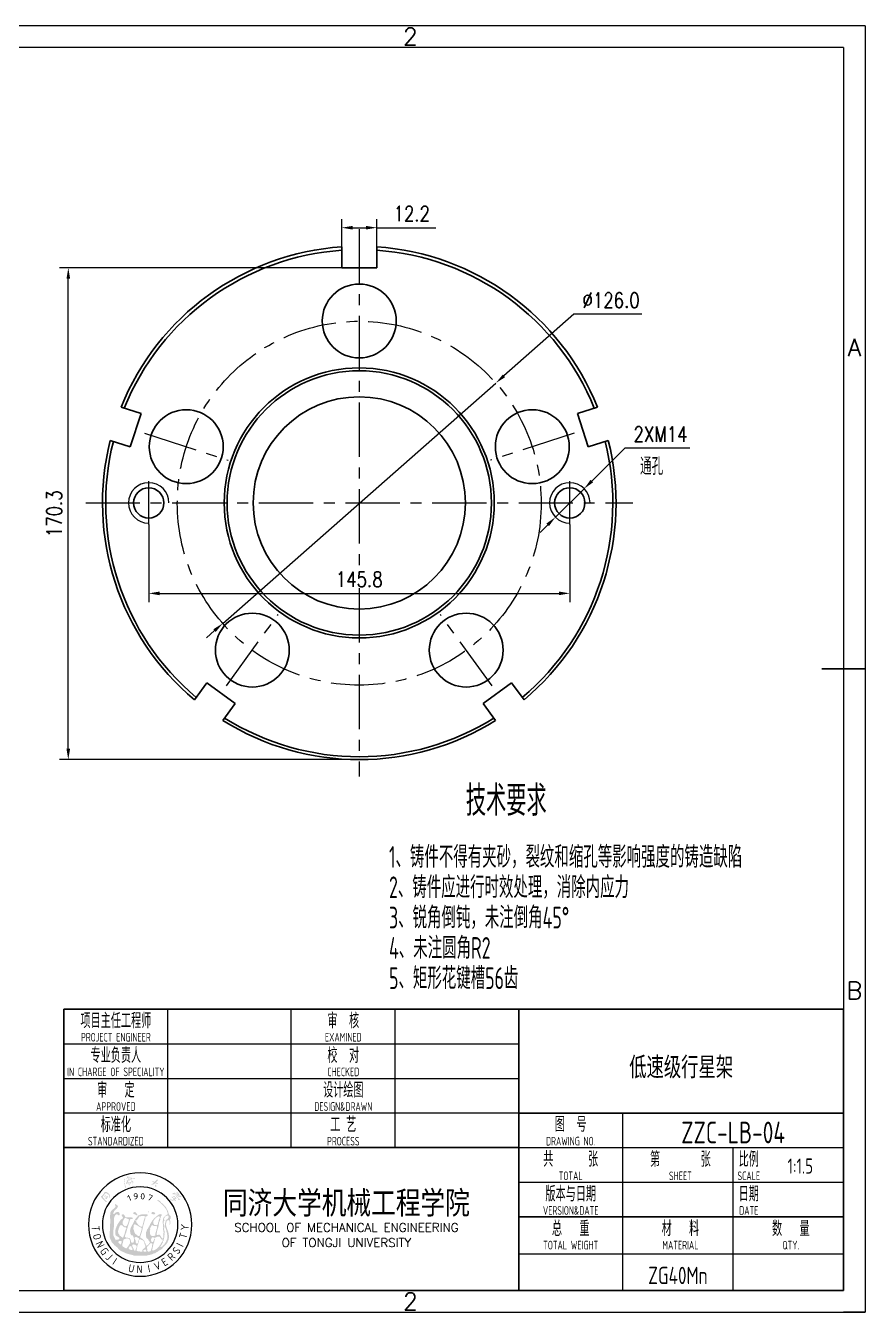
# Model space of a CAD drawing. Header units: millimetres. Extents: x -38 to 592, y -8 to 762.
# Drawn here: x 301.8 to 592.5, y -7.5 to 438 of the extents above; entities that cross this region are included whole.
import ezdxf
from ezdxf.enums import TextEntityAlignment as Align

# ---------------------------------------------------------------- set-up
doc = ezdxf.new("R2010")
doc.units = ezdxf.units.MM
doc.header["$LTSCALE"] = 15
doc.linetypes.add('CENTER', pattern=[2, 1.25, -0.25, 0.25, -0.25])
doc.layers.add('1轮廓实线层', color=7, linetype='Continuous', lineweight=35)
for name, color, linetype in [('2细线层', 4, 'Continuous'), ('3中心线层', 1, 'CENTER'), ('6文字层', 3, 'Continuous'), ('7标注层', 4, 'Continuous'), ('TK', 101, 'Continuous'), ('图框层', 7, 'Continuous')]:
    doc.layers.add(name, color=color, linetype=linetype)
doc.styles.add('PC_TEXTSTYLE', font='isocp.shx', dxfattribs={"width": 0.8, "bigfont": 'hzfs.shx'})
doc.styles.add('ST', font='romanc.shx', dxfattribs={"bigfont": 'st.shx'})
doc.styles.get("Standard").update_dxf_attribs({"font": 'isocp.shx', "width": 0.707, "bigfont": 'hztxt.shx'})
doc.styles.add('TH_GBDIM', font='romans.shx', dxfattribs={"width": 0.8, "bigfont": 'gbcbig.shx'})
doc.dimstyles.new('TH_GBDIM', dxfattribs={"dimscale": 1.5, "dimtxt": 3.5, "dimasz": 2.5, "dimexe": 2, "dimexo": 0, "dimgap": 1.5, "dimtad": 1, "dimdec": 1, "dimzin": 0, "dimdsep": 46, "dimtxsty": 'TH_GBDIM', "dimcen": 2.5, "dimclrd": 130, "dimclre": 130, "dimclrt": 3, "dimadec": 0, "dimazin": 0, "dimtfac": 0.714286, "dimtdec": 1, "dimtmove": 0, "dimatfit": 3, "dimfxl": 1, "dimtzin": 0, "dimlwd": -1, "dimlwe": -1, "dimarcsym": 0})

# ---------------------------------------------------------------- blocks, each defined once
blk = doc.blocks.new('*D28')
at = {"layer": '7标注层', "color": 130}
for p, q in [((417.28, 354.15), (313.52, 354.15)), ((316.52, 187.61), (316.52, 350.4)), ((417.28, 183.86), (313.52, 183.86))]:
    blk.add_line(p, q, dxfattribs=at)
for points in [[(315.9, 350.4), (317.15, 350.4), (316.52, 354.15)], [(315.9, 187.61), (317.15, 187.61), (316.52, 183.86)]]:
    blk.add_solid(points, dxfattribs=at)
at = {"layer": 'Defpoints', "color": 0}
for p in [(316.52, 354.15), (417.28, 354.15), (417.28, 183.86)]:
    blk.add_point(p, dxfattribs=at)
at = {"layer": '7标注层', "color": 3, "insert": (311.65, 269.01), "char_height": 5.25, "attachment_point": 5, "rotation": 90, "style": 'TH_GBDIM'}
blk.add_mtext('170.3', dxfattribs=at)
blk = doc.blocks.new('*D29')
at = {"layer": '7标注层', "color": 130}
for p, q in [((491.63, 338.08), (467.39, 316.76)), ((515.08, 338.08), (491.63, 338.08)), ((369.99, 231.04), (464.58, 314.28)), ((367.17, 228.56), (364.36, 226.08))]:
    blk.add_line(p, q, dxfattribs=at)
for points in [[(466.98, 317.22), (467.8, 316.29), (464.58, 314.28)], [(366.76, 229.03), (367.59, 228.09), (369.99, 231.04)]]:
    blk.add_solid(points, dxfattribs=at)
at = {"layer": 'Defpoints', "color": 0}
for p in [(464.58, 314.28), (369.99, 231.04)]:
    blk.add_point(p, dxfattribs=at)
at = {"layer": '7标注层', "color": 3, "insert": (504.48, 342.96), "char_height": 5.25, "attachment_point": 5, "style": 'TH_GBDIM'}
blk.add_mtext('{∅126.0}{}{}', dxfattribs=at)
blk = doc.blocks.new('*D30')
at = {"layer": '7标注层', "color": 130}
for p, q in [((509.26, 291.67), (497.82, 280.33)), ((531.71, 291.67), (509.26, 291.67)), ((485.21, 267.83), (495.15, 277.69)), ((482.55, 265.19), (479.89, 262.55))]:
    blk.add_line(p, q, dxfattribs=at)
for points in [[(497.38, 280.77), (498.26, 279.89), (495.15, 277.69)], [(482.11, 265.64), (482.99, 264.75), (485.21, 267.83)]]:
    blk.add_solid(points, dxfattribs=at)
at = {"layer": 'Defpoints', "color": 0}
for p in [(495.15, 277.69), (485.21, 267.83)]:
    blk.add_point(p, dxfattribs=at)
at = {"layer": '7标注层', "color": 3, "insert": (521.61, 296.55), "char_height": 5.25, "attachment_point": 5, "style": 'TH_GBDIM'}
blk.add_mtext('{2XM14}{}{}', dxfattribs=at)
blk = doc.blocks.new('*D31')
at = {"layer": '7标注层', "color": 130}
for p, q in [((344.38, 265.24), (344.38, 238.44)), ((490.18, 265.24), (490.18, 238.44)), ((348.13, 241.44), (486.43, 241.44))]:
    blk.add_line(p, q, dxfattribs=at)
for points in [[(348.13, 242.06), (348.13, 240.81), (344.38, 241.44)], [(486.43, 242.06), (486.43, 240.81), (490.18, 241.44)]]:
    blk.add_solid(points, dxfattribs=at)
at = {"layer": 'Defpoints', "color": 0}
for p in [(344.38, 265.24), (490.18, 265.24), (490.18, 241.44)]:
    blk.add_point(p, dxfattribs=at)
at = {"layer": '7标注层', "color": 3, "insert": (417.28, 246.31), "char_height": 5.25, "attachment_point": 5, "style": 'TH_GBDIM'}
blk.add_mtext('145.8', dxfattribs=at)
blk = doc.blocks.new('*D32')
at = {"layer": '7标注层', "color": 130}
for p, q in [((411.21, 361.45), (411.21, 371.06)), ((423.36, 361.45), (423.36, 371.06)), ((414.96, 368.06), (419.61, 368.06)), ((423.36, 368.06), (443.81, 368.06))]:
    blk.add_line(p, q, dxfattribs=at)
for points in [[(414.96, 368.68), (414.96, 367.43), (411.21, 368.06)], [(419.61, 368.68), (419.61, 367.43), (423.36, 368.06)]]:
    blk.add_solid(points, dxfattribs=at)
at = {"layer": 'Defpoints', "color": 0}
for p in [(423.36, 368.06), (411.21, 361.45), (423.36, 361.45)]:
    blk.add_point(p, dxfattribs=at)
at = {"layer": '7标注层', "color": 3, "insert": (435.46, 372.93), "char_height": 5.25, "attachment_point": 5, "style": 'TH_GBDIM'}
blk.add_mtext('12.2', dxfattribs=at)
blk = doc.blocks.new('PC_TITLE_BLOCK')
at = {"layer": 'TK'}
h = blk.add_hatch(color=256, dxfattribs=at)
h.paths.add_polyline_path([(-154.97, 22.33), (-154.91, 22.25), (-154.81, 22.21), (-154.7, 22.24), (-154.62, 22.29), (-154.57, 22.31), (-154.47, 22.22), (-154.35, 22.08), (-154.29, 22.03), (-154.21, 21.93), (-154.16, 21.9), (-154.05, 21.76), (-153.94, 21.65), (-153.85, 21.53), (-153.73, 21.41), (-153.67, 21.32), (-153.52, 21.18), (-153.59, 21.16), (-153.68, 21.13), (-153.62, 21.04), (-153.55, 20.98), (-153.44, 20.93), (-153.33, 20.92), (-153.27, 20.93), (-153.27, 21.06), (-153.3, 21.13), (-153.33, 21.18), (-153.41, 21.24), (-153.49, 21.34), (-153.54, 21.38), (-153.63, 21.47), (-153.7, 21.56), (-153.79, 21.64), (-153.87, 21.73), (-153.75, 21.73), (-153.64, 21.73), (-153.53, 21.73), (-153.58, 21.68), (-153.57, 21.66), (-153.33, 21.59), (-153.3, 21.57), (-153.18, 21.58), (-153.13, 21.57), (-153.07, 21.59), (-152.95, 21.57), (-152.9, 21.6), (-152.88, 21.65), (-152.88, 21.73), (-152.91, 21.77), (-153, 21.87), (-153.11, 21.97), (-153.14, 22), (-153.22, 22.05), (-153.28, 22.11), (-153.35, 22.13), (-153.4, 22.12), (-153.4, 22.18), (-153.38, 22.23), (-153.4, 22.27), (-153.46, 22.32), (-153.49, 22.38), (-153.53, 22.42), (-153.57, 22.45), (-153.61, 22.51), (-153.67, 22.53), (-153.74, 22.49), (-153.73, 22.44), (-153.8, 22.37), (-153.87, 22.35), (-153.9, 22.34), (-153.95, 22.33), (-154.07, 22.26), (-154.07, 22.2), (-154.02, 22.17), (-153.92, 22.23), (-153.83, 22.24), (-153.77, 22.26), (-153.63, 22.27), (-153.58, 22.24), (-153.55, 22.2), (-153.59, 22.12), (-153.72, 22.16), (-153.8, 22.13), (-153.88, 22.13), (-153.93, 22.11), (-154.01, 22.06), (-154.01, 22.01), (-153.98, 21.99), (-153.86, 21.95), (-153.81, 21.92), (-153.7, 21.91), (-153.57, 21.92), (-153.53, 21.94), (-153.46, 21.99), (-153.44, 22.02), (-153.42, 22.04), (-153.37, 22.02), (-153.3, 21.97), (-153.22, 21.92), (-153.18, 21.92), (-153.13, 21.86), (-153.13, 21.81), (-153.14, 21.77), (-153.2, 21.73), (-153.32, 21.75), (-153.35, 21.74), (-153.37, 21.76), (-153.36, 21.83), (-153.35, 21.85), (-153.36, 21.88), (-153.51, 21.82), (-153.69, 21.81), (-153.9, 21.76), (-153.93, 21.8), (-154.04, 21.88), (-154.13, 21.97), (-154.18, 22.05), (-154.25, 22.15), (-154.33, 22.26), (-154.14, 22.38), (-153.93, 22.5), (-153.87, 22.55), (-153.71, 22.62), (-153.7, 22.65), (-153.68, 22.72), (-153.69, 22.75), (-153.75, 22.76), (-153.84, 22.71), (-154.04, 22.59), (-154.22, 22.44), (-154.31, 22.38), (-154.38, 22.32), (-154.45, 22.38), (-154.4, 22.41), (-154.37, 22.44), (-154.39, 22.55), (-154.47, 22.63), (-154.49, 22.66), (-154.52, 22.65), (-154.54, 22.6), (-154.64, 22.53), (-154.76, 22.49), (-154.86, 22.45), (-154.93, 22.39)])
h.paths.add_polyline_path([(-154.41, 21.08), (-154.38, 21.13), (-154.37, 21.2), (-154.22, 21.19), (-154.14, 21.18), (-154.07, 21.2), (-154.04, 21.28), (-154.05, 21.36), (-154.08, 21.43), (-154.12, 21.49), (-154.21, 21.54), (-154.24, 21.57), (-154.35, 21.65), (-154.42, 21.73), (-154.48, 21.81), (-154.53, 21.86), (-154.58, 21.88), (-154.65, 21.84), (-154.72, 21.8), (-154.75, 21.75), (-154.73, 21.71), (-154.67, 21.66), (-154.6, 21.64), (-154.47, 21.55), (-154.32, 21.45), (-154.31, 21.41), (-154.37, 21.35), (-154.41, 21.32), (-154.52, 21.31), (-154.59, 21.27), (-154.69, 21.37), (-154.77, 21.43), (-154.82, 21.5), (-154.86, 21.54), (-154.91, 21.61), (-154.98, 21.68), (-155.07, 21.71), (-155.11, 21.69), (-155.1, 21.59), (-155.05, 21.48), (-154.94, 21.41), (-154.83, 21.34), (-154.72, 21.21), (-154.65, 21.13), (-154.69, 21.07), (-154.79, 20.99), (-154.91, 20.95), (-155.03, 20.95), (-155.2, 21.03), (-155.23, 21.07), (-155.33, 21.26), (-155.34, 21.27), (-155.41, 21.1), (-155.47, 21.05), (-155.36, 20.94), (-155.24, 20.88), (-155.08, 20.81), (-154.95, 20.77), (-154.76, 20.78), (-154.66, 20.85), (-154.55, 20.96), (-154.38, 20.77), (-154.34, 20.7), (-154.28, 20.65), (-154.23, 20.67), (-154.16, 20.77), (-154.18, 20.83), (-154.27, 20.92), (-154.37, 21.04)])
h.paths.add_polyline_path([(-158.63, 24.05), (-158.62, 24.13), (-158.65, 24.27), (-158.71, 24.35), (-158.77, 24.4), (-158.83, 24.42), (-158.89, 24.42), (-158.94, 24.3), (-158.93, 24.23), (-158.92, 24.09), (-158.84, 23.97), (-158.8, 23.95), (-158.68, 23.97), (-158.66, 24)])
h.paths.add_polyline_path([(-159.69, 24.57), (-159.78, 24.54), (-159.83, 24.52), (-159.86, 24.51), (-159.86, 24.49), (-159.83, 24.46), (-159.76, 24.46), (-159.65, 24.46), (-159.46, 24.5), (-159.35, 24.5), (-159.24, 24.55), (-159.12, 24.65), (-159.04, 24.73), (-158.93, 24.83), (-158.87, 24.79), (-158.65, 24.7), (-158.61, 24.67), (-158.5, 24.65), (-158.43, 24.63), (-158.37, 24.64), (-158.33, 24.7), (-158.32, 24.73), (-158.33, 24.77), (-158.37, 24.8), (-158.44, 24.82), (-158.58, 24.87), (-158.71, 24.91), (-158.78, 24.96), (-158.82, 24.98), (-158.75, 25.04), (-158.67, 25.14), (-158.56, 25.24), (-158.45, 25.33), (-158.35, 25.39), (-158.31, 25.43), (-158.29, 25.5), (-158.29, 25.57), (-158.32, 25.61), (-158.35, 25.64), (-158.43, 25.62), (-158.47, 25.63), (-158.56, 25.59), (-158.79, 25.36), (-158.87, 25.27), (-159.02, 25.09), (-159.15, 25.14), (-159.4, 25.23), (-159.44, 25.23), (-159.5, 25.21), (-159.58, 25.2), (-159.62, 25.18), (-159.63, 25.14), (-159.6, 25.1), (-159.56, 25.08), (-159.47, 25.08), (-159.37, 25.04), (-159.17, 24.96), (-159.29, 24.84), (-159.46, 24.72), (-159.6, 24.64)])
h.paths.add_polyline_path([(-166.11, 24.97), (-166.1, 24.99), (-166.06, 24.99), (-165.99, 24.93), (-165.92, 24.79), (-165.9, 24.66), (-165.85, 24.43), (-165.77, 24.15), (-165.74, 23.99), (-165.71, 23.9), (-165.71, 23.81), (-165.74, 23.72), (-165.8, 23.71), (-165.86, 23.78), (-165.91, 23.86), (-165.94, 23.94), (-165.93, 24.05), (-165.92, 24.19), (-165.98, 24.44), (-166.02, 24.65), (-166.06, 24.74), (-166.08, 24.87)])
h.paths.add_polyline_path([(-166.1, 25.83), (-166.15, 25.79), (-166.17, 25.75), (-166.15, 25.69), (-166.06, 25.57), (-166.01, 25.55), (-165.96, 25.57), (-165.92, 25.64), (-165.94, 25.71), (-165.99, 25.76)])
h.paths.add_polyline_path([(-165.18, 25.17), (-165.18, 25.27), (-165.21, 25.37), (-165.13, 25.5), (-165.05, 25.58), (-165.01, 25.45), (-165.01, 25.34), (-165.06, 25.28), (-165.01, 25.23), (-164.95, 25.25), (-164.91, 25.31), (-164.86, 25.42), (-164.85, 25.57), (-164.86, 25.65), (-164.92, 25.77), (-164.94, 25.77), (-164.96, 25.76), (-164.96, 25.85), (-164.93, 25.92), (-164.91, 26.02), (-164.87, 26.09), (-164.83, 26.17), (-164.79, 26.23), (-164.79, 26.29), (-164.86, 26.27), (-165.05, 26.2), (-165.1, 26.19), (-165.09, 26.26), (-165.08, 26.32), (-165.1, 26.38), (-165.13, 26.39), (-165.3, 26.32), (-165.36, 26.31), (-165.41, 26.28), (-165.42, 26.17), (-165.46, 26.08), (-165.48, 25.98), (-165.51, 25.94), (-165.51, 25.9), (-165.57, 25.84), (-165.57, 25.8), (-165.52, 25.8), (-165.43, 25.89), (-165.3, 26.03), (-165.17, 26.12), (-165.07, 26.14), (-165.04, 26.09), (-165.08, 25.93), (-165.08, 25.86), (-165.11, 25.79), (-165.1, 25.71), (-165.08, 25.65), (-165.06, 25.6), (-165.19, 25.49), (-165.25, 25.44), (-165.29, 25.53), (-165.36, 25.57), (-165.45, 25.55), (-165.51, 25.52), (-165.54, 25.45), (-165.42, 25.46), (-165.38, 25.42), (-165.36, 25.35), (-165.49, 25.13), (-165.57, 24.9), (-165.62, 24.72), (-165.62, 24.63), (-165.57, 24.6), (-165.51, 24.6), (-165.43, 24.64), (-165.33, 24.76), (-165.22, 24.96)])
h.paths.add_polyline_path([(-164.75, 25.85), (-164.82, 25.83), (-164.85, 25.83), (-164.9, 25.81), (-164.86, 25.87), (-164.8, 25.92), (-164.67, 26.07), (-164.65, 26.09), (-164.63, 26.14), (-164.57, 26.17), (-164.54, 26.16), (-164.54, 26.09), (-164.57, 26.02), (-164.58, 25.97), (-164.65, 25.89), (-164.65, 25.85), (-164.6, 25.74), (-164.54, 25.65), (-164.5, 25.63), (-164.44, 25.65), (-164.41, 25.69), (-164.37, 25.71), (-164.37, 25.64), (-164.39, 25.58), (-164.39, 25.53), (-164.43, 25.49), (-164.49, 25.48), (-164.54, 25.5), (-164.61, 25.56), (-164.68, 25.68)])
h.paths.add_polyline_path([(-165.31, 25.08), (-165.35, 25.01), (-165.36, 24.97), (-165.41, 24.95), (-165.43, 25.01), (-165.38, 25.15), (-165.35, 25.21)], flags=16)
h.paths.add_polyline_path([(-166.09, 25.37), (-166.11, 25.42), (-166.1, 25.44), (-166.07, 25.46), (-165.95, 25.35), (-165.93, 25.31), (-165.94, 25.28), (-165.98, 25.24), (-165.98, 25.21), (-166.01, 25.15), (-166.05, 25.11), (-166.09, 25.1), (-166.12, 25.13), (-166.12, 25.19), (-166.1, 25.27)])
h.paths.add_polyline_path([(-164.04, 25.2), (-164.13, 25.32), (-164.24, 25.35), (-164.32, 25.38), (-164.42, 25.34), (-164.48, 25.28), (-164.47, 25.15), (-164.49, 25.06), (-164.56, 24.89), (-164.62, 25.05), (-164.68, 25.08), (-164.74, 25.06), (-164.81, 25.03), (-164.82, 24.97), (-164.94, 24.85), (-164.93, 24.95), (-164.95, 25.03), (-165, 25.08), (-165.03, 25.08), (-165.07, 25.03), (-165.1, 24.94), (-165.1, 24.85), (-165.08, 24.75), (-165.08, 24.65), (-165.05, 24.53), (-164.99, 24.39), (-164.93, 24.34), (-164.89, 24.3), (-164.87, 24.31), (-164.82, 24.36), (-164.81, 24.4), (-164.88, 24.58), (-164.91, 24.68), (-164.91, 24.76), (-164.86, 24.82), (-164.8, 24.86), (-164.72, 24.81), (-164.66, 24.73), (-164.6, 24.7), (-164.57, 24.7), (-164.56, 24.76), (-164.51, 24.82), (-164.49, 24.91), (-164.45, 24.97), (-164.46, 25.05), (-164.43, 25.15), (-164.37, 25.22), (-164.32, 25.22), (-164.25, 25.18), (-164.2, 25.1), (-164.15, 24.95), (-164.13, 24.83), (-164.14, 24.68), (-164.18, 24.51), (-164.08, 24.66), (-164.03, 24.82), (-163.98, 24.97), (-163.98, 25.08)])
h.paths.add_polyline_path([(-164.23, 25.76), (-164.3, 25.77), (-164.36, 25.75), (-164.42, 25.77), (-164.5, 25.81), (-164.47, 25.89), (-164.47, 25.96), (-164.4, 26.04), (-164.3, 26.08), (-164.27, 26.09), (-164.24, 26.06), (-164.24, 26.01), (-164.32, 25.86), (-164.28, 25.86), (-164.04, 25.88), (-163.95, 25.88), (-163.69, 25.95), (-163.57, 26), (-163.6, 25.87), (-163.64, 25.82), (-163.68, 25.75), (-163.72, 25.73), (-163.95, 25.75), (-164.08, 25.74)])
h.paths.add_polyline_path([(-170.32, 21.92), (-170.32, 21.96), (-170.37, 22.02), (-170.47, 21.99), (-170.54, 21.92), (-170.59, 21.87), (-170.62, 21.84), (-170.65, 21.77), (-170.63, 21.72), (-170.58, 21.68), (-170.46, 21.73), (-170.38, 21.82), (-170.34, 21.89)], flags=17)
h.paths.add_polyline_path([(-171.02, 21.59), (-171.05, 21.67), (-171, 21.73), (-170.77, 22.04), (-170.74, 22.09), (-170.66, 22.17), (-170.58, 22.27), (-170.55, 22.33), (-170.49, 22.41), (-170.42, 22.46), (-170.36, 22.47), (-170.25, 22.48), (-170.18, 22.48), (-170.09, 22.43), (-169.89, 22.29), (-169.7, 22.14), (-169.6, 22.02), (-169.54, 21.94), (-169.5, 21.85), (-169.47, 21.78), (-169.49, 21.7), (-169.53, 21.62), (-169.63, 21.55), (-169.36, 21.46), (-169.32, 21.57), (-169.33, 21.77), (-169.33, 21.89), (-169.4, 22.04), (-169.49, 22.21), (-169.64, 22.37), (-169.8, 22.51), (-169.95, 22.64), (-170.12, 22.74), (-170.26, 22.8), (-170.39, 22.8), (-170.48, 22.79), (-170.58, 22.74), (-170.66, 22.65), (-170.68, 22.51), (-170.74, 22.43), (-170.83, 22.32), (-170.9, 22.18), (-170.94, 22.14), (-170.99, 22.08), (-171.05, 22.04), (-171.14, 21.97), (-171.17, 21.91), (-171.2, 21.86), (-171.23, 21.83), (-171.29, 21.83), (-171.36, 21.81), (-171.43, 21.68), (-171.4, 21.62), (-171.29, 21.47), (-171.08, 21.22), (-170.78, 20.92), (-170.55, 20.69), (-170.39, 20.53), (-170.33, 20.49), (-170.27, 20.47), (-170.18, 20.47), (-170.13, 20.48), (-170.09, 20.51), (-170.07, 20.55), (-170.1, 20.58), (-170.16, 20.65), (-170.29, 20.77), (-170.64, 21.12), (-170.82, 21.32)])
h.paths.add_polyline_path([(-170.15, 21.16), (-170.06, 21.25), (-170.05, 21.3), (-170.08, 21.35), (-170.11, 21.35), (-170.22, 21.43), (-170.16, 21.5), (-170.09, 21.44), (-170.01, 21.42), (-169.93, 21.42), (-169.9, 21.44), (-169.86, 21.5), (-169.87, 21.58), (-169.86, 21.62), (-169.84, 21.71), (-169.84, 21.76), (-169.95, 21.74), (-170.01, 21.73), (-170.13, 21.82), (-170.16, 21.74), (-170.22, 21.67), (-170.31, 21.56), (-170.34, 21.48), (-170.37, 21.49), (-170.42, 21.45), (-170.47, 21.34), (-170.46, 21.3), (-170.37, 21.23), (-170.27, 21.16), (-170.2, 21.14)], flags=17)
edge = h.paths.add_edge_path()
edge.add_line((-168.19, 19.7), (-168.21, 20.01))
h = blk.add_hatch(color=256, dxfattribs=at)
h.paths.add_polyline_path([(-155.34, 16.67), (-155.35, 16.87), (-155.39, 17.23), (-155.67, 17.44), (-155.8, 17.73), (-155.9, 18.12), (-156.08, 18.57), (-156.23, 18.86), (-156.45, 19.26), (-156.9, 19.76), (-157.17, 20.06), (-157.51, 20.26), (-157.66, 20.51), (-158.04, 20.82), (-158.36, 20.94), (-158.45, 20.85), (-158.43, 20.83), (-157.97, 20.46), (-157.64, 20.14), (-157.18, 19.73), (-156.79, 19.3), (-156.47, 18.88), (-156.21, 18.44), (-156.16, 18.17), (-156.02, 17.86), (-156.09, 17.57), (-156.35, 17.45), (-156.73, 17.16), (-157, 16.85), (-157.13, 16.45), (-157.19, 15.81), (-157.16, 15.49), (-157.12, 15.07), (-157.07, 14.56), (-157.14, 14.23), (-156.99, 13.52), (-157.04, 12.94), (-157.02, 12.84), (-157.04, 12.53), (-157.05, 12.37), (-157.05, 12.2), (-157.2, 12.02), (-157.31, 12.03), (-157.4, 12.12), (-157.66, 12.59), (-157.9, 12.91), (-158.62, 12.82), (-158.57, 13.22), (-158.52, 13.59), (-158.44, 13.9), (-158.16, 14.81), (-158.03, 15.66), (-157.92, 15.97), (-157.83, 16.15), (-157.73, 16.43), (-157.79, 16.64), (-157.76, 16.67), (-157.66, 16.78), (-157.69, 16.87), (-157.58, 17.16), (-157.37, 17.37), (-157.53, 17.68), (-158.03, 17.58), (-158.39, 17.34), (-158.83, 16.95), (-159.16, 16.7), (-159.62, 16.12), (-160.03, 15.45), (-160.27, 14.96), (-160.53, 14.47), (-160.81, 14.07), (-161.01, 13.49), (-161.08, 13.04), (-161.05, 12.99), (-161.03, 12.57), (-160.9, 12.05), (-160.58, 11.93), (-160.47, 11.64), (-160.31, 11.46), (-160.22, 11.26), (-160.13, 11.1), (-160.3, 10.9), (-160.54, 10.6), (-160.77, 10.42), (-160.99, 10.39), (-161.14, 10.76), (-161.48, 11.57), (-161.95, 11.98), (-162.31, 12.21), (-162.36, 12.46), (-161.98, 13.64), (-161.67, 14.94), (-161.47, 15.66), (-161.39, 15.97), (-161.17, 16.71), (-161.22, 17.09), (-161.08, 17.13), (-160.83, 17.18), (-160.63, 17.35), (-160.74, 17.61), (-161.07, 17.59), (-161.37, 17.57), (-161.71, 17.64), (-162.27, 17.54), (-162.86, 17.33), (-162.81, 17.32), (-163.22, 16.87), (-163.35, 16.71), (-163.68, 16.26), (-163.93, 15.71), (-164.11, 15.35), (-164.43, 14.76), (-164.68, 14.19), (-164.71, 13.76), (-164.68, 13.27), (-164.44, 12.78), (-164.08, 12.72), (-164.03, 12.57), (-163.94, 12.37), (-163.84, 12), (-163.81, 11.63), (-163.81, 11.44), (-163.96, 11.1), (-164.37, 11.03), (-164.5, 11.28), (-164.59, 11.71), (-164.85, 12.13), (-165.49, 12.23), (-165.81, 12.28), (-165.91, 12.5), (-165.81, 12.91), (-165.59, 13.5), (-165.45, 13.99), (-165.22, 14.8), (-164.99, 15.51), (-164.71, 16.46), (-164.27, 16.55), (-164.08, 16.64), (-164.13, 16.81), (-164.57, 16.94), (-165.44, 16.95), (-165.82, 16.95), (-166, 17.38), (-166.27, 17.66), (-166.7, 17.51), (-166.59, 17.18), (-166.33, 16.86), (-166.47, 16.61), (-166.86, 16.37), (-167.28, 15.82), (-167.61, 15.3), (-167.78, 14.91), (-168.04, 14.27), (-168.13, 13.87), (-168.13, 13.37), (-168.1, 12.99), (-168.02, 12.72), (-167.76, 12.55), (-167.5, 12.4), (-167.22, 12.19), (-167.19, 11.95), (-167.38, 11.8), (-167.8, 11.77), (-168.01, 11.63), (-168.19, 11.96), (-168.62, 12.86), (-168.6, 13.66), (-168.44, 14.88), (-168.43, 14.86), (-168.46, 15.73), (-168.47, 16.51), (-168.37, 16.98), (-168.18, 17.35), (-168.15, 17.39), (-167.91, 17.61), (-167.83, 17.63), (-167.62, 17.55), (-167.28, 17.34), (-167.27, 17.34), (-167.1, 17.52), (-167.19, 17.99), (-167.44, 18.19), (-168.08, 18.04), (-168.35, 17.7), (-168.63, 17.68), (-168.57, 17.96), (-168.39, 18.35), (-168.1, 18.67), (-167.74, 18.98), (-167.52, 19.39), (-167.69, 19.73), (-168.21, 20.01), (-168.19, 19.7), (-168.04, 19.51), (-168.15, 19.26), (-168.35, 19.02), (-168.76, 18.71), (-169.1, 18.35), (-169.28, 17.96), (-169.35, 17.08), (-169.28, 16.11), (-169.35, 14.85), (-169.45, 12.36), (-169.31, 11.95), (-168.92, 11.15), (-168.28, 10.44), (-167.62, 9.9), (-167.38, 9.57), (-166.73, 9.07), (-166.49, 9.01), (-166.13, 8.83), (-165.87, 8.69), (-165.32, 8.5), (-164.79, 8.37), (-164.38, 8.26), (-164, 8.18), (-163.81, 8.07), (-163.25, 8.09), (-162.75, 8.06), (-162.38, 8.09), (-161.99, 8.06), (-161.6, 8.05), (-161.18, 8.04), (-160.67, 8.14), (-159.93, 8.3), (-159.62, 8.41), (-159.18, 8.62), (-158.91, 8.62), (-158.74, 8.82), (-158.38, 8.97), (-158.08, 9.21), (-157.7, 9.44), (-157.46, 9.53), (-157.21, 9.81), (-157.03, 10.07), (-156.99, 10.07), (-156.54, 10.51), (-156.34, 10.75), (-156.17, 10.99), (-156, 11.36), (-155.99, 11.37), (-155.84, 11.67), (-155.72, 12.34), (-155.8, 13.04), (-155.91, 13.57), (-156.09, 14.02), (-156.31, 14.7), (-156.41, 15.08), (-156.44, 15.36), (-156.39, 15.51), (-156.36, 15.82), (-156.24, 16.11), (-156.04, 16.22), (-155.88, 16.27), (-155.71, 16.23), (-155.58, 15.92), (-155.62, 15.59), (-155.57, 15.16), (-155.53, 15.11), (-155.43, 15.54), (-155.46, 15.98), (-155.48, 16.49)])
h.paths.add_polyline_path([(-156.03, 16.6), (-156.46, 16.23), (-156.52, 16.06), (-156.57, 15.76), (-156.68, 15.51), (-156.62, 15.15), (-156.63, 14.84), (-156.73, 14.7), (-156.86, 14.56), (-156.84, 14.71), (-156.84, 14.77), (-156.83, 15.11), (-156.93, 15.39), (-156.94, 15.49), (-157.02, 15.56), (-156.94, 15.7), (-156.94, 15.98), (-156.84, 16.16), (-156.83, 16.11), (-156.72, 16.23), (-156.91, 16.47), (-156.83, 16.73), (-156.7, 16.95), (-156.5, 17.18), (-156.28, 17.3), (-156.01, 17.35), (-155.87, 17.23), (-155.77, 16.94)], flags=16)
h.paths.add_polyline_path([(-157.84, 16.83), (-158.07, 16.43), (-158.1, 16.13), (-158.25, 15.69), (-158.26, 15.43), (-158.34, 15.3), (-158.56, 15.1), (-159.07, 15.12), (-159.35, 15.54), (-159.39, 15.99), (-158.99, 16.58), (-158.62, 16.91), (-158.26, 17.12), (-157.97, 17.17), (-157.87, 16.98)], flags=16)
h.paths.add_polyline_path([(-156.63, 14.61), (-156.57, 14.51), (-156.48, 14.23), (-156.36, 13.95), (-156.33, 13.68), (-156.23, 13.33), (-156.18, 13.07), (-156.14, 12.72), (-156.11, 12.35), (-156.09, 12.13), (-156.27, 11.71), (-156.43, 11.31), (-156.64, 10.99), (-156.86, 10.63), (-157.06, 10.46), (-157.28, 10.2), (-157.46, 10.11), (-157.65, 10.03), (-157.77, 10.12), (-157.75, 10.2), (-157.62, 10.29), (-157.47, 10.54), (-157.4, 10.68), (-157.26, 10.93), (-157.17, 11.09), (-157.09, 11.19), (-157.11, 11.42), (-157, 11.56), (-156.99, 11.73), (-156.87, 12.03), (-156.85, 12.22), (-156.85, 12.54), (-156.82, 12.77), (-156.76, 12.98), (-156.79, 13.25), (-156.73, 13.59), (-156.74, 13.66), (-156.87, 14.04), (-156.84, 14.2), (-156.87, 14.5), (-156.75, 14.59)], flags=16)
h.paths.add_polyline_path([(-158.52, 14.82), (-158.51, 14.6), (-158.55, 14.26), (-158.67, 14.12), (-158.64, 13.9), (-158.78, 13.54), (-158.91, 12.95), (-158.89, 12.72), (-159.3, 12.6), (-159.68, 12.62), (-159.97, 12.75), (-160.09, 13.06), (-160.12, 13.39), (-160.18, 13.79), (-160.05, 14.17), (-160.13, 14.38), (-160.04, 14.43), (-159.9, 14.73), (-159.76, 15.04), (-159.61, 15.14), (-159.21, 14.93), (-158.93, 14.88), (-158.61, 14.89)], flags=16)
h.paths.add_polyline_path([(-157.92, 12.45), (-157.71, 12.16), (-157.53, 11.85), (-157.24, 11.79), (-157.17, 11.55), (-157.19, 11.48), (-157.39, 11.19), (-157.48, 11.08), (-157.61, 10.9), (-157.72, 10.6), (-157.97, 10.29), (-158.25, 10), (-158.53, 9.7), (-158.94, 9.42), (-159.19, 9.28), (-159.51, 9.24), (-159.64, 9.37), (-159.55, 9.65), (-159.49, 9.91), (-159.45, 10.25), (-159.34, 10.63), (-159.28, 10.88), (-159.16, 11.15), (-159.08, 11.51), (-159.1, 11.52), (-158.92, 11.94), (-159.12, 12.03), (-159.22, 11.78), (-159.26, 11.6), (-159.37, 11.27), (-159.55, 11.19), (-159.71, 11.29), (-159.88, 11.32), (-159.85, 11.41), (-159.92, 11.58), (-159.85, 11.64), (-159.87, 11.82), (-159.83, 12.05), (-159.63, 12.26), (-159.37, 12.32), (-159.11, 12.16), (-158.79, 12.27), (-158.43, 12.45), (-158.1, 12.49)], flags=16)
h.paths.add_polyline_path([(-161.29, 16.98), (-161.37, 16.82), (-161.38, 16.71), (-161.56, 16.17), (-161.72, 15.56), (-161.83, 15.13), (-161.89, 14.79), (-161.97, 14.72), (-162.13, 14.74), (-162.39, 14.84), (-162.7, 15.07), (-162.94, 15.35), (-163.22, 15.69), (-163.31, 15.98), (-163.34, 16.05), (-163.51, 16.09), (-163.6, 16.15), (-163.5, 16.22), (-163.34, 16.15), (-163.25, 16.21), (-163.1, 16.37), (-162.84, 16.71), (-162.7, 16.95), (-162.61, 17.12), (-162.31, 17.14), (-162.01, 17.24), (-161.64, 17.26), (-161.38, 17.2)], flags=16)
h.paths.add_polyline_path([(-162.05, 14.45), (-162.04, 14.25), (-162.12, 13.94), (-162.24, 13.51), (-162.37, 13.13), (-162.55, 12.59), (-162.91, 12.65), (-163.24, 12.88), (-163.61, 13.24), (-163.75, 13.57), (-163.82, 13.94), (-163.96, 14.19), (-163.94, 14.53), (-163.87, 14.83), (-163.88, 15.08), (-163.68, 15.31), (-163.53, 15.27), (-163.24, 15.12), (-162.77, 14.87), (-162.52, 14.72)], flags=16)
h.paths.add_polyline_path([(-159.56, 10.85), (-159.62, 10.53), (-159.69, 10.27), (-159.68, 10.05), (-159.8, 9.82), (-159.77, 9.64), (-159.87, 9.47), (-159.91, 9.24), (-160.01, 9.15), (-160.2, 9.03), (-160.54, 9.02), (-160.79, 9.2), (-160.75, 9.47), (-160.78, 9.7), (-160.86, 9.82), (-160.78, 10.16), (-160.57, 10.24), (-160.47, 10.44), (-160.16, 10.75), (-160.15, 10.9), (-159.79, 10.94)], flags=16)
h.paths.add_polyline_path([(-161.61, 11.47), (-161.49, 11.19), (-161.41, 10.89), (-161.25, 10.47), (-161.16, 10.13), (-161.24, 9.95), (-161.45, 9.76), (-161.7, 9.6), (-161.88, 9.36), (-161.92, 9.03), (-161.99, 9.01), (-162.32, 9.02), (-162.76, 9.05), (-163.22, 9.18), (-163.24, 9.46), (-163.17, 9.63), (-163.09, 9.93), (-163.02, 10.42), (-162.9, 10.69), (-162.7, 11.41), (-162.63, 11.69), (-162.51, 11.86), (-162.28, 11.86), (-162.14, 11.73), (-161.95, 11.69), (-161.84, 11.62)], flags=16)
h.paths.add_polyline_path([(-162.59, 11.99), (-162.71, 11.88), (-162.67, 11.72), (-162.79, 11.51), (-162.92, 11.3), (-162.89, 11.18), (-162.92, 11.01), (-163.03, 10.97), (-163.05, 10.86), (-163.08, 10.79), (-163.29, 10.92), (-163.45, 11.12), (-163.4, 11.27), (-163.46, 11.44), (-163.46, 11.55), (-163.52, 11.72), (-163.58, 11.88), (-163.73, 12.1), (-163.65, 12.28), (-163.39, 12.37), (-163.13, 12.33), (-163.05, 12.25), (-162.75, 12.12)], flags=16)
h.paths.add_polyline_path([(-161.07, 9.43), (-161.02, 9.23), (-160.94, 9.07), (-160.99, 9.01), (-161.13, 8.99), (-161.33, 8.98), (-161.62, 9.06), (-161.66, 9.22), (-161.58, 9.37), (-161.46, 9.39), (-161.37, 9.44), (-161.21, 9.51)], flags=16)
h.paths.add_polyline_path([(-164.98, 16.32), (-165.02, 16.15), (-165.12, 15.82), (-165.23, 15.54), (-165.27, 15.34), (-165.48, 14.99), (-165.61, 14.89), (-165.91, 14.86), (-166.18, 15.05), (-166.38, 15.32), (-166.45, 15.55), (-166.42, 15.92), (-166.27, 16.27), (-166.13, 16.5), (-166.01, 16.62), (-166.03, 16.67), (-165.96, 16.77), (-165.8, 16.81), (-165.58, 16.7), (-165.29, 16.58), (-165.04, 16.48), (-165.03, 16.37)], flags=16)
h.paths.add_polyline_path([(-163.16, 10.28), (-163.24, 10.1), (-163.16, 10.01), (-163.24, 9.9), (-163.4, 9.56), (-163.45, 9.28), (-163.68, 9.17), (-163.84, 9.35), (-163.88, 9.56), (-164.01, 9.85), (-164.11, 10.03), (-164.26, 10.38), (-164.17, 10.47), (-164.12, 10.65), (-163.91, 10.65), (-163.61, 10.61), (-163.37, 10.46)], flags=16)
h.paths.add_polyline_path([(-165.58, 14.27), (-165.72, 14.14), (-165.8, 13.87), (-165.92, 13.46), (-166.04, 12.94), (-166.12, 12.8), (-166.25, 12.45), (-166.38, 12.21), (-166.57, 12.3), (-166.73, 12.43), (-166.96, 12.59), (-167.21, 12.79), (-167.22, 12.94), (-167.41, 13.16), (-167.47, 13.46), (-167.51, 13.76), (-167.37, 14.02), (-167.41, 14.14), (-167.36, 14.28), (-167.21, 14.63), (-167.23, 14.73), (-167.12, 14.84), (-167.04, 15.06), (-166.83, 15.06), (-166.73, 15.15), (-166.59, 15.07), (-166.46, 14.95), (-166.28, 14.83), (-166.21, 14.65), (-166.19, 14.7), (-166.11, 14.65), (-165.67, 14.58)], flags=16)
h.paths.add_polyline_path([(-164.81, 11.75), (-164.74, 11.45), (-164.72, 11.22), (-164.69, 10.92), (-164.83, 10.77), (-165, 10.49), (-165.28, 10.08), (-165.45, 9.86), (-165.51, 9.79), (-165.81, 9.8), (-166.18, 10.06), (-166.44, 10.17), (-166.52, 10.41), (-166.48, 10.78), (-166.36, 11.1), (-166.28, 11.58), (-166.17, 11.8), (-166, 11.9), (-165.79, 11.97), (-165.69, 12), (-165.48, 12.05), (-165.05, 12)], flags=16)
h.paths.add_polyline_path([(-164.37, 10.11), (-164.32, 9.86), (-164.2, 9.77), (-164.22, 9.59), (-164.13, 9.48), (-164.25, 9.39), (-164.55, 9.41), (-164.82, 9.48), (-165.02, 9.66), (-165.05, 9.83), (-164.89, 10.05), (-164.87, 10.13), (-164.67, 10.28), (-164.49, 10.24)], flags=16)
h.paths.add_polyline_path([(-166.66, 11.34), (-166.65, 11.17), (-166.74, 11.05), (-166.73, 10.9), (-166.82, 10.72), (-166.97, 10.65), (-167.07, 10.75), (-167.35, 11), (-167.49, 11.24), (-167.37, 11.34), (-167.24, 11.46), (-167.01, 11.43), (-166.81, 11.45)], flags=16)
h.paths.add_polyline_path([(-159.23, 17.58), (-159.07, 17.65), (-158.92, 17.77), (-158.91, 17.84), (-158.99, 17.97), (-159.22, 18.08), (-159.37, 18.13), (-159.59, 18.15), (-159.75, 18.02), (-159.8, 17.82), (-159.69, 17.72), (-159.5, 17.63)], flags=17)
h.paths.add_polyline_path([(-163.02, 17.49), (-163.09, 17.65), (-163.19, 17.73), (-163.32, 17.95), (-163.47, 18.06), (-163.65, 18.18), (-163.82, 18.08), (-163.91, 18.03), (-163.97, 17.87), (-163.93, 17.69), (-163.83, 17.66), (-163.73, 17.64), (-163.48, 17.58), (-163.46, 17.54), (-163.41, 17.49), (-163.31, 17.46), (-163.16, 17.35), (-163.04, 17.39)], flags=17)
h.paths.add_polyline_path([(-160.61, 18.16), (-160.54, 18.11), (-160.51, 18.05), (-160.49, 18.04), (-160.44, 17.97), (-160.4, 18.02), (-160.46, 18.14), (-160.46, 18.27), (-160.56, 18.28), (-160.63, 18.23)], flags=17)
edge = h.paths.add_edge_path()
edge.add_line((-165.32, 20.26), (-164.17, 20.77))
edge.add_line((-164.17, 20.77), (-164.9, 22.42))
edge.add_line((-164.9, 22.42), (-166.05, 21.91))
edge.add_line((-166.05, 21.91), (-165.32, 20.26))
edge.add_line((-164.16, 20.79), (-162.4, 21.06))
edge.add_line((-162.4, 21.06), (-162.67, 22.87))
edge.add_line((-162.67, 22.87), (-164.44, 22.6))
edge.add_line((-164.44, 22.6), (-164.16, 20.79))
edge.add_line((-162.64, 21.05), (-160.88, 20.86))
edge.add_line((-160.88, 20.86), (-160.67, 22.67))
edge.add_line((-160.67, 22.67), (-162.44, 22.87))
edge.add_line((-162.44, 22.87), (-162.64, 21.05))
edge.add_line((-161.09, 20.94), (-159.46, 20.29))
edge.add_line((-159.46, 20.29), (-158.81, 21.94))
edge.add_line((-158.81, 21.94), (-160.44, 22.58))
edge.add_line((-160.44, 22.58), (-161.09, 20.94))
edge = h.paths.add_edge_path(flags=16)
edge.add_line((-165.32, 20.26), (-164.17, 20.77))
edge.add_line((-164.17, 20.77), (-164.9, 22.42))
edge.add_line((-164.9, 22.42), (-166.05, 21.91))
edge.add_line((-166.05, 21.91), (-165.32, 20.26))
edge.add_line((-164.16, 20.79), (-162.4, 21.06))
edge.add_line((-162.4, 21.06), (-162.67, 22.87))
edge.add_line((-162.67, 22.87), (-164.44, 22.6))
edge.add_line((-164.44, 22.6), (-164.16, 20.79))
edge.add_line((-162.64, 21.05), (-160.88, 20.86))
edge.add_line((-160.88, 20.86), (-160.67, 22.67))
edge.add_line((-160.67, 22.67), (-162.44, 22.87))
edge.add_line((-162.44, 22.87), (-162.64, 21.05))
edge.add_line((-161.09, 20.94), (-159.46, 20.29))
edge.add_line((-159.46, 20.29), (-158.81, 21.94))
edge.add_line((-158.81, 21.94), (-160.44, 22.58))
edge.add_line((-160.44, 22.58), (-161.09, 20.94))
edge = h.paths.add_edge_path(flags=0)
edge.add_line((-165.32, 20.26), (-164.17, 20.77))
edge.add_line((-164.17, 20.77), (-164.9, 22.42))
edge.add_line((-164.9, 22.42), (-166.05, 21.91))
edge.add_line((-166.05, 21.91), (-165.32, 20.26))
edge.add_line((-164.16, 20.79), (-162.4, 21.06))
edge.add_line((-162.4, 21.06), (-162.67, 22.87))
edge.add_line((-162.67, 22.87), (-164.44, 22.6))
edge.add_line((-164.44, 22.6), (-164.16, 20.79))
edge.add_line((-162.64, 21.05), (-160.88, 20.86))
edge.add_line((-160.88, 20.86), (-160.67, 22.67))
edge.add_line((-160.67, 22.67), (-162.44, 22.87))
edge.add_line((-162.44, 22.87), (-162.64, 21.05))
edge.add_line((-161.09, 20.94), (-159.46, 20.29))
edge.add_line((-159.46, 20.29), (-158.81, 21.94))
edge.add_line((-158.81, 21.94), (-160.44, 22.58))
edge.add_line((-160.44, 22.58), (-161.09, 20.94))
edge = h.paths.add_edge_path(flags=0)
edge.add_line((-165.32, 20.26), (-164.17, 20.77))
edge.add_line((-164.17, 20.77), (-164.9, 22.42))
edge.add_line((-164.9, 22.42), (-166.05, 21.91))
edge.add_line((-166.05, 21.91), (-165.32, 20.26))
edge.add_line((-164.16, 20.79), (-162.4, 21.06))
edge.add_line((-162.4, 21.06), (-162.67, 22.87))
edge.add_line((-162.67, 22.87), (-164.44, 22.6))
edge.add_line((-164.44, 22.6), (-164.16, 20.79))
edge.add_line((-162.64, 21.05), (-160.88, 20.86))
edge.add_line((-160.88, 20.86), (-160.67, 22.67))
edge.add_line((-160.67, 22.67), (-162.44, 22.87))
edge.add_line((-162.44, 22.87), (-162.64, 21.05))
edge.add_line((-161.09, 20.94), (-159.46, 20.29))
edge.add_line((-159.46, 20.29), (-158.81, 21.94))
edge.add_line((-158.81, 21.94), (-160.44, 22.58))
edge.add_line((-160.44, 22.58), (-161.09, 20.94))
at = {"layer": '1轮廓实线层'}
for p, q in [((-180, 65), (0, 65)), ((-180, 0), (-180, 65)), ((-75, 0), (-75, 65)), ((-75, 41), (0, 41)), ((-180, 33), (-75, 33)), ((-75, 17), (0, 17)), ((-180, 0), (0, 0))]:
    blk.add_line(p, q, dxfattribs=at)
at = {"layer": '2细线层', "color": 101}
for p, q in [((-156, 33), (-156, 65)), ((-127.5, 33), (-127.5, 65)), ((-103.5, 33), (-103.5, 65)), ((-180, 57), (-75, 57)), ((-180, 49), (-75, 49)), ((-75, 41), (-180, 41)), ((-51, 0), (-51, 41)), ((-75, 33), (0, 33)), ((-25.5, 0), (-25.5, 33)), ((-75, 25), (0, 25)), ((-75, 8.5), (0, 8.5))]:
    blk.add_line(p, q, dxfattribs=at)
at = {"layer": 'TK'}
for radius, start, end in [(11.94, 90, 180), (11.94, 0, 90), (8.72, 90, 180), (8.72, 0, 90), (11.94, 180, 270), (8.72, 180, 270), (8.72, 270, 0), (11.94, 270, 360)]:
    blk.add_arc((-162.4, 15.24), radius, start, end, dxfattribs=at)
at = {"layer": '图框层'}
blk.add_line((0, 0), (0, 65), dxfattribs=at)
at = {"style": 'PC_TEXTSTYLE', "flags": 1}
for tag, p in [('产品名称或材料标记', (0, 17)), ('备注', (0, 8.5)), ('图纸张数', (0, 0))]:
    blk.add_attdef(tag, p, '', height=5, dxfattribs=at)
at = {"layer": '6文字层', "color": 101, "style": 'PC_TEXTSTYLE', "width": 0.667}
for s, height, p in [('项目主任工程师', 3.5, (-168, 62.5)), ('审  核', 3.5, (-115.5, 62.5)), ('PROJECT ENGINEER', 2, (-168, 58.5)), ('EXAMINED', 2, (-115.5, 58.5)), ('专业负责人', 3.5, (-168, 54.5)), ('校  对', 3.5, (-115.5, 54.5)), ('IN CHARGE OF SPECIALITY', 2, (-168, 50.5)), ('CHECKED', 2, (-115.5, 50.5)), ('审   定', 3.5, (-168, 46.5)), ('设计绘图', 3.5, (-115.5, 46.5)), ('APPROVED', 2, (-168, 42.5)), ('DESIGN&DRAWN', 2, (-115.5, 42.5)), ('标准化', 3.5, (-168, 38.5)), ('工 艺', 3.5, (-115.5, 38.5)), ('图  号', 3.5, (-63, 38.5)), ('STANDARDIZED', 2, (-168, 34.5)), ('PROCESS', 2, (-115.5, 34.5)), ('DRAWING NO.', 2, (-63, 34.5)), ('共      张', 3.5, (-63, 30.5)), ('第       张', 3.5, (-37.68, 30.5)), ('比例', 3.5, (-21.89, 30.5)), ('TOTAL', 2, (-63, 26.5)), ('SHEET', 2, (-37.68, 26.5)), ('SCALE', 2, (-21.89, 26.5)), ('版本与日期', 3.5, (-63, 22.5)), ('日期', 3.5, (-21.89, 22.5)), ('VERSION&DATE', 2, (-63, 18.5)), ('DATE', 2, (-21.89, 18.5)), ('总   重', 3.5, (-63, 14.5)), ('材   料', 3.5, (-37.68, 14.5)), ('数   量', 3.5, (-12.18, 14.5)), ('TOTAL WEIGHT', 2, (-63, 10.5)), ('MATERIAL', 2, (-37.68, 10.5)), ('QTY.', 2, (-12.18, 10.5))]:
    blk.add_text(s, height=height, dxfattribs=at).set_placement(p, align=Align.MIDDLE)
at = {"layer": '6文字层', "color": 101, "style": 'PC_TEXTSTYLE', "flags": 8}
for tag, height, width, p, p2 in [('项目主任工程师', 5, 13.25, (-155, 58), (-128.5, 58)), ('审核', 5, 2.41519, (-102.5, 58), (-76, 58)), ('专业负责人', 5, 0.949254, (-155, 50), (-128.5, 50)), ('校对', 5, 2.385, (-102.5, 50), (-76, 50)), ('图样名称', 5, 3.117992, (-72, 49), (-3, 49)), ('审定', 5, 2.405042, (-155, 42), (-128.5, 42)), ('设计绘图', 5, 1.228326, (-102.5, 42), (-76, 42)), ('标准审查', 5, 1.202521, (-155, 34), (-128.5, 34)), ('工艺', 5, 2.488696, (-102.5, 34), (-76, 34)), ('图样代号', 5, 2.046316, (-48, 34), (-3, 34)), ('共几页', 3.5, 0.619588, (-66.69, 28.5), (-59.66, 28.5)), ('第几页', 3.5, 0.628057, (-41.38, 28.5), (-34.26, 28.5)), ('比例', 3.5, 2.137291, (-18, 27), (-2, 27)), ('版本与日期', 5, 0.834958, (-50, 18), (-27, 18)), ('日期', 3.5, 2.012659, (-17.33, 19), (-2, 19)), ('重量', 4, 2.506329, (-74, 1.5), (-52, 1.5)), ('材料', 4, 2.665966, (-50, 1.5), (-26.5, 1.5))]:
    blk.add_attdef(tag, text='', height=height, dxfattribs=dict(at, width=width)).set_placement(p, p2, align=Align.FIT)
at = {"layer": 'TK', "linetype": 'Continuous', "ltscale": 5, "style": 'ST'}
for s, height, p in [('同济大学机械工程学院', 6, (-114.78, 17.07)), ('SCHOOL OF MECHANICAL ENGINEERING', 2, (-114.78, 13.57)), ('OF TONGJI UNIVERSITY', 2, (-114.78, 10.07))]:
    blk.add_text(s, height=height, dxfattribs=at).set_placement(p, align=Align.CENTER)
at = {"layer": 'TK', "width": 1.3}
for s, rotation, p in [('1', 24.9422, (-164.98, 20.56)), ('9', 1.0208, (-164, 21.07)), ('0', 356.7424, (-162.4, 21.1)), ('7', 335.422, (-160.91, 21.04))]:
    blk.add_text(s, height=1.39, rotation=rotation, dxfattribs=at).set_placement(p)
at = {"layer": 'TK'}
for s, rotation, p in [('T', 273.6152, (-173.61, 14.92)), ('Y', 84.6152, (-151.28, 13.81)), ('O', 284.1152, (-173.36, 12.88)), ('T', 74.1152, (-151.73, 11.8)), ('N', 294.6152, (-172.75, 10.92)), ('G', 305.1152, (-171.79, 9.11)), ('S', 53.1152, (-153.67, 8.21)), ('I', 63.6152, (-152.54, 9.92)), ('J', 315.6152, (-170.52, 7.5)), ('I', 326.1152, (-168.97, 6.15)), ('U', 347.1152, (-165.28, 4.4)), ('I', 11.1152, (-160.46, 4.19)), ('V', 21.6152, (-158.76, 4.6)), ('E', 32.1152, (-156.77, 5.54)), ('R', 42.6152, (-155.1, 6.73)), ('N', 357.6152, (-163.25, 4.06))]:
    blk.add_text(s, height=1.79, rotation=rotation, dxfattribs=at).set_placement(p)

msp = doc.modelspace()

# ---------------------------------------------------------------- linework, layer by layer
at = {"layer": '1轮廓实线层'}
for p, q in [((411.21, 361.45), (411.21, 354.15)), ((423.36, 354.15), (423.36, 361.45)), ((411.21, 354.15), (423.36, 354.15)), ((341.75, 303.69), (334.81, 305.95)), ((338, 292.13), (341.75, 303.69)), ((499.76, 305.95), (492.81, 303.69)), ((492.81, 303.69), (496.57, 292.13)), ((331.05, 294.39), (338, 292.13)), ((496.57, 292.13), (503.51, 294.39)), ((592.5, 215.25), (577.5, 215.25)), ((364.53, 210.48), (360.24, 204.58)), ((374.36, 203.34), (364.53, 210.48)), ((470.04, 210.48), (460.21, 203.34)), ((474.33, 204.58), (470.04, 210.48)), ((370.07, 197.44), (374.36, 203.34)), ((460.21, 203.34), (464.5, 197.44))]:
    msp.add_line(p, q, dxfattribs=at)
for centre, radius in [((417.28, 335.76), 12.8), ((417.28, 272.76), 46.75), ((417.28, 272.76), 45.75), ((417.28, 272.76), 36.75), ((357.37, 292.23), 12.8), ((477.2, 292.23), 12.8), ((344.38, 272.76), 5.25), ((490.18, 272.76), 5.25), ((380.25, 221.79), 12.79), ((454.31, 221.79), 12.79)]:
    msp.add_circle(centre, radius, dxfattribs=at)
for centre, radius, start, end in [((417.28, 272.76), 88.9, 93.9184, 158.0816), ((417.28, 272.76), 88.9, 93.9184, 158.0816), ((417.28, 272.76), 88.9, 21.9184, 86.0816), ((417.28, 272.76), 88.9, 21.9184, 86.0816), ((417.28, 272.66), 87.8, 93.9677, 157.9676), ((417.28, 272.66), 87.8, 22.0324, 86.0323), ((417.28, 272.76), 88.9, 165.9184, 230.0816), ((417.28, 272.76), 88.9, 165.9184, 230.0816), ((417.28, 272.66), 87.8, 165.9031, 229.9923), ((417.28, 272.66), 87.8, 310.0077, 14.0969), ((417.28, 272.76), 88.9, 309.9184, 14.0816), ((417.28, 272.76), 88.9, 309.9184, 14.0816), ((417.28, 272.76), 88.9, 237.9184, 302.0816), ((417.28, 272.76), 88.9, 237.9184, 302.0816), ((417.28, 272.66), 87.8, 237.9278, 302.0722)]:
    msp.add_arc(centre, radius, start, end, dxfattribs=at)
at = {"layer": '2细线层'}
for p, q in [((592.5, 438), (-37.5, 438)), ((592.5, 438), (592.5, -7.5)), ((592.5, 215.25), (585, 215.25)), ((-37.5, -7.5), (592.5, -7.5)), ((592.5, -7.5), (585, -7.5))]:
    msp.add_line(p, q, dxfattribs=at)
for centre in [(344.38, 272.76), (490.18, 272.76)]:
    msp.add_arc(centre, 7, 0, 270, dxfattribs=at)
at = {"layer": '3中心线层'}
for p, q in [((417.28, 367.5), (417.28, 249.57)), ((342.86, 296.94), (371.87, 287.52)), ((491.7, 296.94), (462.69, 287.52)), ((344.38, 265.24), (344.38, 280.29)), ((490.18, 265.24), (490.18, 280.29)), ((322.54, 272.76), (512.02, 272.76)), ((417.28, 243.2), (417.28, 178.02)), ((371.29, 209.45), (389.22, 234.13)), ((463.28, 209.45), (445.35, 234.13))]:
    msp.add_line(p, q, dxfattribs=at)
msp.add_circle((417.28, 272.66), 63, dxfattribs=at)
at = {"layer": '图框层'}
for p, q in [((585, 430.5), (0, 430.5)), ((585, 430.5), (585, 0)), ((0, 0), (585, 0))]:
    msp.add_line(p, q, dxfattribs=at)

# ---------------------------------------------------------------- block references
ref = msp.add_blockref('PC_TITLE_BLOCK', (585, 0), dxfattribs=dict(at, xscale=1.5, yscale=1.5, zscale=1.5))
ref.add_attrib('材料', 'ZG40Mn', dxfattribs={"layer": '6文字层', "color": 101, "height": 6, "style": 'PC_TEXTSTYLE', "width": 0.8}).set_placement((527.62, 2.25), align=Align.CENTER)
ref.add_attrib('图样名称', '低速级行星架', dxfattribs={"layer": '6文字层', "color": 101, "height": 7.5, "style": 'PC_TEXTSTYLE', "width": 0.8}).set_placement((528.75, 73.5), align=Align.CENTER)
ref.add_attrib('图样代号', 'ZZC-LB-04', dxfattribs={"layer": '6文字层', "color": 101, "height": 7.5, "style": 'PC_TEXTSTYLE', "width": 0.8}).set_placement((546.75, 51), align=Align.CENTER)
ref.add_attrib('比例', '1:1.5', dxfattribs={"layer": '6文字层', "color": 101, "height": 5.25, "style": 'PC_TEXTSTYLE', "width": 0.8}).set_placement((570, 40.5), align=Align.CENTER)

# ---------------------------------------------------------------- texts
at = {"layer": '6文字层', "style": 'TH_GBDIM'}
for s, p in [('2', (435, 434.25)), ('A', (588.75, 326.62)), ('B', (588.75, 103.88)), ('2', (435, -3.75))]:
    msp.add_text(s, height=6, dxfattribs=at).set_placement(p, align=Align.MIDDLE)
at = {"layer": '6文字层', "style": 'PC_TEXTSTYLE', "width": 0.667}
msp.add_text('通孔', height=6, dxfattribs=at).set_placement((514.51, 282.45))
msp.add_text('技术要求', height=10.5, dxfattribs=at).set_placement((468.19, 174.92), align=Align.TOP_CENTER)
for s, p in [('1、铸件不得有夹砂，裂纹和缩孔等影响强度的铸造缺陷', (427.58, 153.92)), ('2、铸件应进行时效处理，消除内应力', (427.58, 143.42)), ('3、锐角倒钝，未注倒角45%%d', (427.58, 132.92)), ('4、未注圆角R2', (427.58, 122.42)), ('5、矩形花键槽56齿', (427.58, 111.92))]:
    msp.add_text(s, height=7.5, dxfattribs=at).set_placement(p, align=Align.TOP_LEFT)

# ---------------------------------------------------------------- dimensions: what is measured, and where the dimension line sits
at = {"layer": '7标注层'}
for base, p1, p2, picture, middle in [((423.3578827, 368.05593402), (411.2078827, 361.45302367), (423.3578827, 361.45302367), '*D32', (435.4578827, 372.93093402)), ((490.18, 241.44), (344.38, 265.24), (490.18, 265.24), '*D31', (417.28, 246.31))]:
    dim = msp.add_linear_dim(base=base, p1=p1, p2=p2, dimstyle='TH_GBDIM', dxfattribs=at)
    dim.commit()
    dim.dimension.update_dxf_attribs({"geometry": picture, "text_midpoint": middle})
dim = msp.add_linear_dim(base=(316.52, 354.15), p1=(417.28, 183.86), p2=(417.28, 354.15), angle=90, dimstyle='TH_GBDIM', dxfattribs=at)
dim.commit()
dim.dimension.update_dxf_attribs({"geometry": '*D28', "text_midpoint": (311.65, 269.01)})
for p1, p2, text, picture, middle in [((369.99, 231.04), (464.58, 314.28), '{<>}{}{}', '*D29', (504.48, 338.08)), ((485.21, 267.83), (495.15, 277.69), '{2XM14}{}{}', '*D30', (521.61, 291.67))]:
    dim = msp.add_diameter_dim_2p(p1=p1, p2=p2, text=text, dimstyle='TH_GBDIM', override={"dimgap": 1.5, "dimtad": 1, "dimtih": 0, "dimtoh": 1, "dimdec": 1, "dimlfac": 1, "dimse1": 0, "dimse2": 0, "dimsd1": 0, "dimsd2": 0, "dimtix": 0, "dimtofl": 1, "dimatfit": 3}, dxfattribs=at)
    dim.commit()
    dim.dimension.update_dxf_attribs({"geometry": picture, "text_midpoint": middle, "dimtype": 163})

doc.saveas('drawing.dxf')
